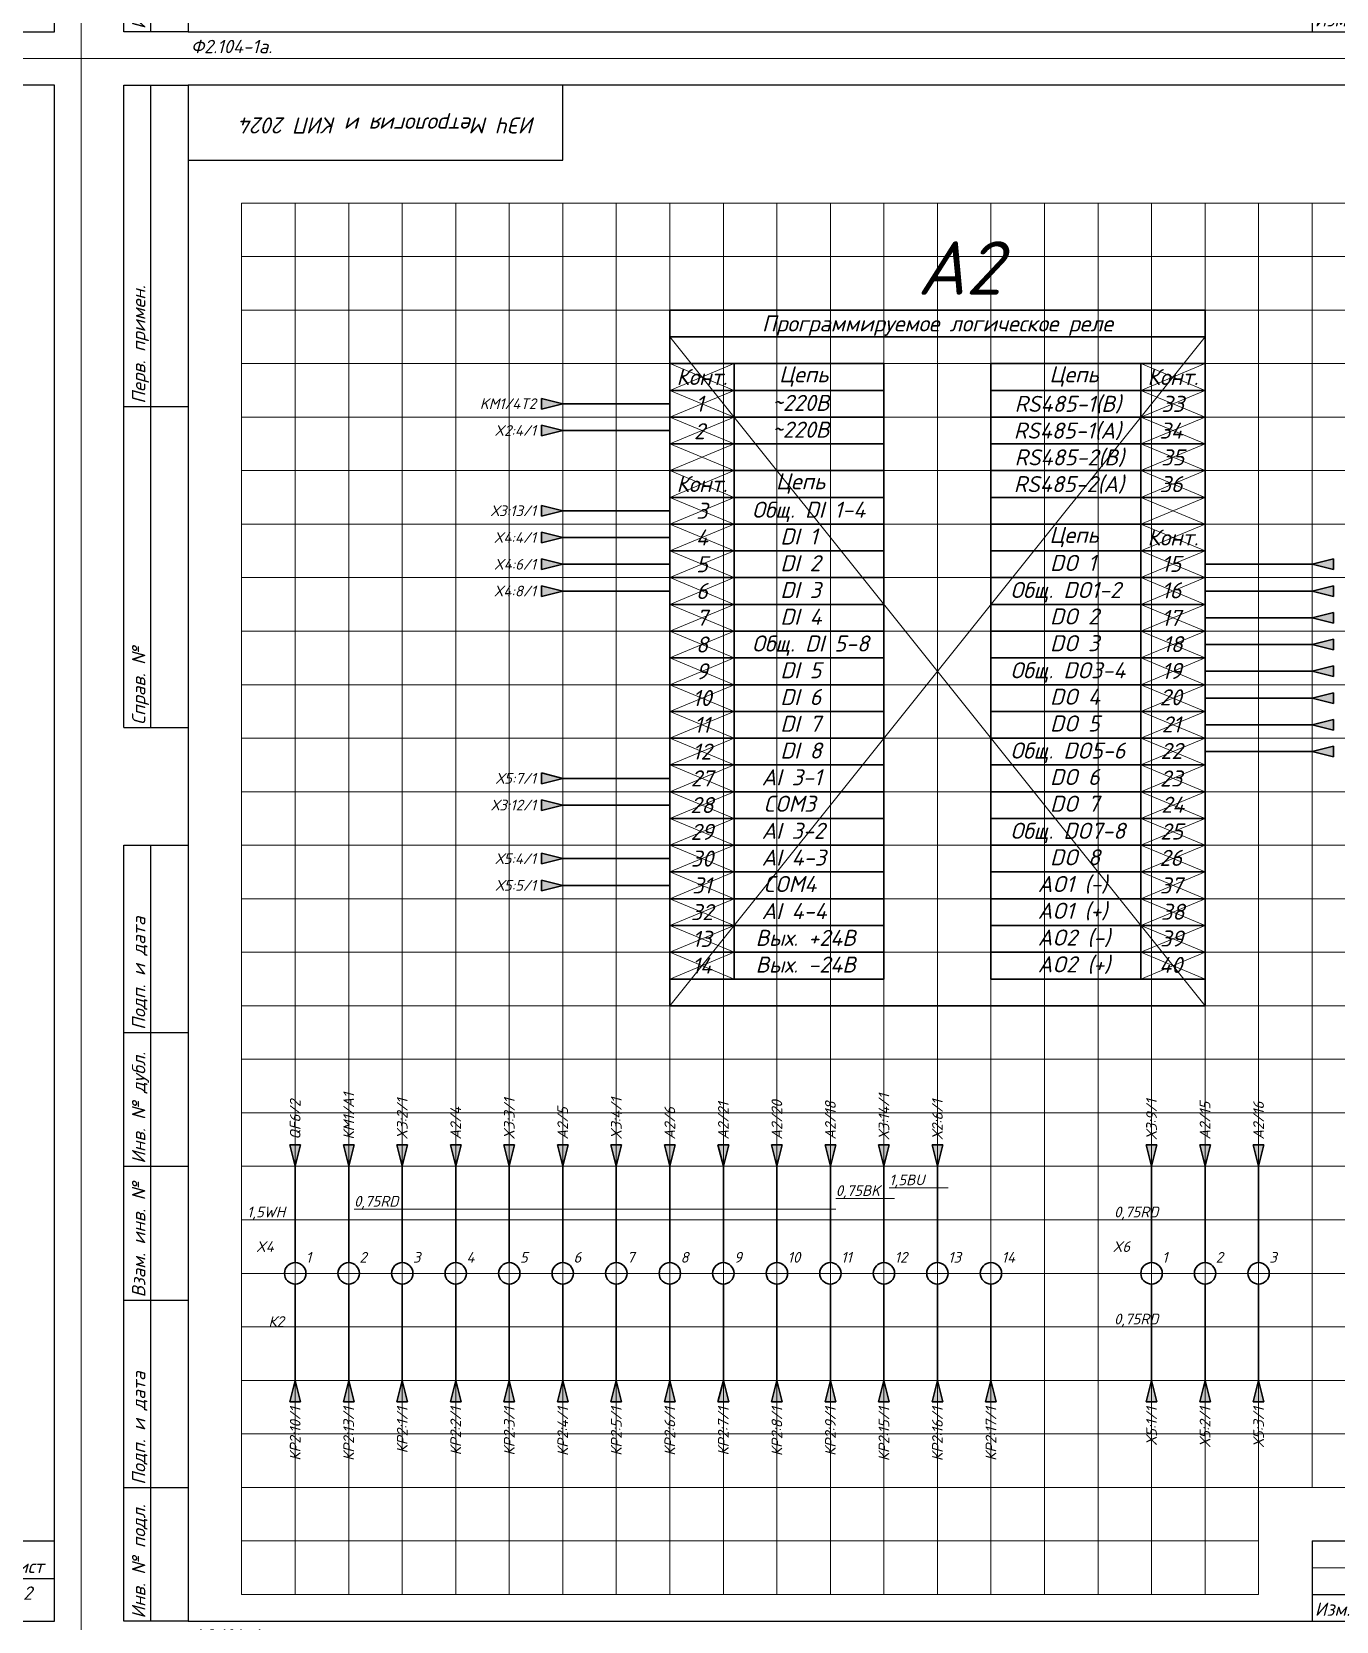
# Model space of a CAD drawing. Header units: millimetres. Extents: x 0 to 53000, y -591 to 24400.
# Drawn here: x 6730.8 to 6974.5, y -289 to 8 of the extents above; entities that cross this region are included whole.
import ezdxf
from ezdxf.enums import TextEntityAlignment as Align

# ---------------------------------------------------------------- set-up
doc = ezdxf.new("R2010")
doc.units = ezdxf.units.MM
for name, color, linetype, lineweight in [('4', 4, 'Continuous', 15), ('Основная', 7, 'Continuous', 30), ('Тонкая для кабелей', 7, 'Continuous', 15)]:
    doc.layers.add(name, color=color, linetype=linetype, lineweight=lineweight)
doc.layers.add('Привязки', color=2, linetype='Continuous', lineweight=0, plot=False, transparency=0.8)
doc.layers.add('рамка', color=253, linetype='Continuous', lineweight=5, transparency=0.8)
doc.styles.add('текст', font='isocpeui.ttf')

# ---------------------------------------------------------------- blocks, each defined once
blk = doc.blocks.new('*U110')
for p, q in [((8, 232), (8, 292)), ((8, 292), (20, 292)), ((13, 232), (13, 292)), ((90, 292), (90, 292)), ((90, 292), (90, 292)), ((90, 278), (90, 292)), ((90, 292), (90, 292)), ((90, 292), (90, 292)), ((90, 292), (90, 292)), ((20, 278), (90, 278)), ((8, 232), (20, 232)), ((8, 172), (8, 232)), ((13, 172), (13, 232)), ((8, 172), (20, 172)), ((8, 115), (8, 150)), ((8, 150), (20, 150)), ((13, 115), (13, 150)), ((8, 90), (8, 115)), ((8, 115), (20, 115)), ((13, 90), (13, 115)), ((8, 65), (8, 90)), ((8, 90), (20, 90)), ((13, 65), (13, 90)), ((8, 30), (8, 65)), ((8, 65), (20, 65)), ((13, 30), (13, 65)), ((8, 5), (8, 30)), ((8, 30), (20, 30)), ((13, 5), (13, 30)), ((230, 20), (415, 20)), ((230, 20), (230, 5)), ((415, 20), (415, 20)), ((415, 20), (415, 20)), ((405, 13), (415, 13)), ((230, 10), (295, 10)), ((20, 5), (8, 5)), ((230, 5), (295, 5)), ((415, 5), (415, 5)), ((415, 5), (415, 5)), ((415, 5), (415, 5)), ((415, 5), (415, 5)), ((415, 5), (415, 5)), ((415, 5), (415, 5)), ((415, 5), (415, 5))]:
    blk.add_line(p, q)
blk.add_lwpolyline([(20, 5), (415, 5), (415, 292), (20, 292)], close=True)
at = {"layer": '4'}
for p, q in [((230, 15), (295, 15)), ((415, 5), (415, 5)), ((415, 5), (415, 5)), ((415, 5), (415, 5)), ((415, 5), (415, 5)), ((415, 5), (415, 5)), ((415, 5), (415, 5)), ((415, 5), (415, 5)), ((415, 5), (415, 5)), ((415, 5), (415, 5))]:
    blk.add_line(p, q, dxfattribs=at)
at = {"layer": 'Привязки'}
blk.add_lwpolyline([(0, 0), (420, 0), (420, 297), (0, 297)], close=True, dxfattribs=at)
at = {"layer": 'рамка'}
blk.add_lwpolyline([(0, 297), (420, 297), (420, 0), (0, 0)], close=True, dxfattribs=at)
at = {"style": 'текст'}
for s, p in [('Перв. примен.', (12, 232.5)), ('Справ. №', (12, 172.5)), ('Подп. и дата', (12, 115.5)), ('Инв. № дубл.', (12, 90.5)), ('Взам. инв. №', (12, 65.5)), ('Подп. и дата', (12, 30.5)), ('Инв. № подл.', (12, 5.5))]:
    blk.add_text(s, height=2.5, rotation=90, dxfattribs=at).set_placement(p)
for s, height, p in [('Лист', 2.5, (405.5, 14)), ('Изм.', 2.5, (230.5, 6)), ('Ф2.104-1.', 0.005, (20, 4.99)), ('Ф2.104-1а.', 2.5, (20.5, 1)), ('Разраб.', 0.0000135, (415, 5)), ('Пров.', 0.0000135, (415, 5)), ('Т.контр.', 0.0000135, (415, 5)), ('Н.контр.', 0.0000135, (415, 5)), ('Утв.', 0.0000135, (415, 5)), ('Лит.', 0.0000135, (415, 5)), ('Масса', 0.0000135, (415, 5)), ('Масштаб', 0.0000135, (415, 5)), ('Листов', 0.0000135, (415, 5)), ('А4', 0.025, (419.61, 0.01)), ('А2', 0.00833, (419.87, 0)), ('А1', 0.00625, (419.9, 0)), ('А0', 0.005, (419.92, 0))]:
    blk.add_text(s, height=height, dxfattribs=at).set_placement(p)
for tag, p, height in [('12', (90, 292), 0.00000373), ('13', (90, 292), 0.00000373), ('27', (90, 292), 0.00000522), ('29', (105, 249), 3.5), ('ИЗМ2', (230.5, 16), 2.5), ('ЛИСТИЗМ2', (237.5, 16), 2.5), ('№ДОКУМИЗМ2', (247.5, 16), 2.5), ('28', (415, 20), 0.0000438), ('ОБОЗНАЧЕНИЕ', (300, 11), 5), ('ИЗМ1', (230.5, 11), 2.5), ('ЛИСТИЗМ1', (237.5, 11), 2.5), ('№ДОКУМИЗМ1', (247.5, 11), 2.5), ('ПОДПИЗМ1', (270.5, 11), 2.5), ('ДАТАИЗМ1', (285.5, 11), 2.5), ('ДАТАНКОНТР', (285.5, 11), 2.5), ('ДАТАУТВ', (285.5, 6), 2.5), ('РАЗРАБ', (415, 5), 0.0000135), ('ЛИСТОВ', (415, 5), 0.0000135), ('ПРОВ', (415, 5), 0.0000135), ('ТКОНТР', (415, 5), 0.0000135), ('НКОНТР', (415, 5), 0.0000135), ('УТВ', (415, 5), 0.0000135), ('10', (415, 5), 0.0000135), ('11', (415, 5), 0.0000135), ('ПОДПИЗМ2', (415, 5), 0.0000135), ('ДАТАИЗМ2', (415, 5), 0.0000135), ('ИЗМ3', (415, 5), 0.0000135), ('ЛИСТИЗМ3', (415, 5), 0.0000135), ('№ДОКУМИЗМ3', (415, 5), 0.0000135), ('ПОДПИЗМ3', (415, 5), 0.0000135), ('ДАТАИЗМ3', (415, 5), 0.0000135), ('ИЗМ4', (415, 5), 0.0000135), ('ЛИСТИЗМ4', (415, 5), 0.0000135), ('№ДОКУМИЗМ4', (415, 5), 0.0000135), ('ПОДПИЗМ4', (415, 5), 0.0000135), ('ДАТАИЗМ4', (415, 5), 0.0000135), ('ДАТАРАЗРАБ', (415, 5), 0.0000135), ('ДАТАПРОВ', (415, 5), 0.0000135), ('ДАТАТКОНТР', (415, 5), 0.0000135)]:
    blk.add_attdef(tag, p, '', height=height, dxfattribs=at)
for tag, p, height, rotation in [('ОБОЗНАЧЕНИЕ-ВЕРХ', (85, 286), 3.5, 180), ('ПРИМЕНЯЕМОСТЬ', (19, 232.5), 2.5, 90), ('СПРАВ№', (19, 172.5), 2.5, 90), ('ДАТАУЧЁТАДУБЛ', (19, 115.5), 2.5, 90), ('ИНВ№ДУБЛ', (19, 90.5), 2.5, 90), ('ВЗАМИНВ№', (19, 65.5), 2.5, 90), ('ДАТАУЧЁТА', (19, 30.5), 2.5, 90), ('ИНВ№ПОДЛ', (19, 5.5), 2.5, 90)]:
    blk.add_attdef(tag, p, '', height=height, rotation=rotation, dxfattribs=at)
blk.add_attdef('30', text='', height=5, dxfattribs=at).set_placement((355, 34), align=Align.MIDDLE)
for tag, height, p in [('ЛИСТ', 2.5, (410, 9)), ('НАИМЕНОВАНИЕ1', 0.000027, (415, 5)), ('НАИМЕНОВАНИЕ2', 0.0000189, (415, 5)), ('НАИМЕНОВАНИЕ3', 0.0000189, (415, 5)), ('НАИМЕНОВАНИЕ4', 0.0000135, (415, 5)), ('МАССА', 0.0000189, (415, 5)), ('МАСШТАБ', 0.0000189, (415, 5)), ('МАТЕРИАЛ1', 0.0000135, (415, 5)), ('МАТЕРИАЛ2', 0.0000135, (415, 5)), ('МАТЕРИАЛ3', 0.0000135, (415, 5)), ('ПРЕДПРИЯТИЕ1', 0.0000189, (415, 5)), ('ПРЕДПРИЯТИЕ2', 0.0000189, (415, 5)), ('ПРЕДПРИЯТИЕ3', 0.0000189, (415, 5))]:
    blk.add_attdef(tag, text='', height=height, dxfattribs=at).set_placement(p, align=Align.CENTER)
for tag in ['ЛИТЕРА', 'ЛИТЕРА2', 'ЛИТЕРА3']:
    blk.add_attdef(tag, text='', height=0.0000135, dxfattribs=at).set_placement((415, 5), align=Align.RIGHT)
for tag in ['ИНДЕКС', 'ИНДЕКС2', 'ИНДЕКС3']:
    blk.add_attdef(tag, text='', height=0.0000135, dxfattribs=at).set_placement((415, 5), align=Align.TOP_LEFT)

msp = doc.modelspace()

# ---------------------------------------------------------------- hatches: boundary and pattern name
at = {"layer": 'Основная'}
h = msp.add_hatch(color=256, dxfattribs=at)
h.dxf.hatch_style = 1
h.paths.add_polyline_path([(6830, -61.5), (6826, -60.5), (6826, -61.5)])
h.paths.add_polyline_path([(6830, -61.5), (6826, -61.5), (6826, -62.5)])
h = msp.add_hatch(color=256, dxfattribs=at)
h.dxf.hatch_style = 1
h.paths.add_polyline_path([(6830, -66.5), (6826, -65.5), (6826, -66.5)])
h.paths.add_polyline_path([(6830, -66.5), (6826, -66.5), (6826, -67.5)])
h = msp.add_hatch(color=256, dxfattribs=at)
h.dxf.hatch_style = 1
h.paths.add_polyline_path([(6830, -81.5), (6826, -80.5), (6826, -81.5)])
h.paths.add_polyline_path([(6830, -81.5), (6826, -81.5), (6826, -82.5)])
h = msp.add_hatch(color=256, dxfattribs=at)
h.dxf.hatch_style = 1
h.paths.add_polyline_path([(6830, -86.5), (6826, -85.5), (6826, -86.5)])
h.paths.add_polyline_path([(6830, -86.5), (6826, -86.5), (6826, -87.5)])
h = msp.add_hatch(color=256, dxfattribs=at)
h.dxf.hatch_style = 1
h.paths.add_polyline_path([(6830, -91.5), (6826, -90.5), (6826, -91.5)])
h.paths.add_polyline_path([(6830, -91.5), (6826, -91.5), (6826, -92.5)])
h = msp.add_hatch(color=256, dxfattribs=at)
h.dxf.hatch_style = 1
h.paths.add_polyline_path([(6970, -91.5), (6974, -90.5), (6974, -91.5)])
h.paths.add_polyline_path([(6970, -91.5), (6974, -91.5), (6974, -92.5)])
h = msp.add_hatch(color=256, dxfattribs=at)
h.dxf.hatch_style = 1
h.paths.add_polyline_path([(6830, -96.5), (6826, -95.5), (6826, -96.5)])
h.paths.add_polyline_path([(6830, -96.5), (6826, -96.5), (6826, -97.5)])
h = msp.add_hatch(color=256, dxfattribs=at)
h.dxf.hatch_style = 1
h.paths.add_polyline_path([(6970, -96.5), (6974, -95.5), (6974, -96.5)])
h.paths.add_polyline_path([(6970, -96.5), (6974, -96.5), (6974, -97.5)])
h = msp.add_hatch(color=256, dxfattribs=at)
h.dxf.hatch_style = 1
h.paths.add_polyline_path([(6970, -101.5), (6974, -100.5), (6974, -101.5)])
h.paths.add_polyline_path([(6970, -101.5), (6974, -101.5), (6974, -102.5)])
h = msp.add_hatch(color=256, dxfattribs=at)
h.dxf.hatch_style = 1
h.paths.add_polyline_path([(6970, -106.5), (6974, -105.5), (6974, -106.5)])
h.paths.add_polyline_path([(6970, -106.5), (6974, -106.5), (6974, -107.5)])
h = msp.add_hatch(color=256, dxfattribs=at)
h.dxf.hatch_style = 1
h.paths.add_polyline_path([(6970, -111.5), (6974, -110.5), (6974, -111.5)])
h.paths.add_polyline_path([(6970, -111.5), (6974, -111.5), (6974, -112.5)])
h = msp.add_hatch(color=256, dxfattribs=at)
h.dxf.hatch_style = 1
h.paths.add_polyline_path([(6970, -116.5), (6974, -115.5), (6974, -116.5)])
h.paths.add_polyline_path([(6970, -116.5), (6974, -116.5), (6974, -117.5)])
h = msp.add_hatch(color=256, dxfattribs=at)
h.dxf.hatch_style = 1
h.paths.add_polyline_path([(6970, -121.5), (6974, -120.5), (6974, -121.5)])
h.paths.add_polyline_path([(6970, -121.5), (6974, -121.5), (6974, -122.5)])
h = msp.add_hatch(color=256, dxfattribs=at)
h.dxf.hatch_style = 1
h.paths.add_polyline_path([(6970, -126.5), (6974, -125.5), (6974, -126.5)])
h.paths.add_polyline_path([(6970, -126.5), (6974, -126.5), (6974, -127.5)])
h = msp.add_hatch(color=256, dxfattribs=at)
h.dxf.hatch_style = 1
h.paths.add_polyline_path([(6830, -131.5), (6826, -130.5), (6826, -131.5)])
h.paths.add_polyline_path([(6830, -131.5), (6826, -131.5), (6826, -132.5)])
h = msp.add_hatch(color=256, dxfattribs=at)
h.dxf.hatch_style = 1
h.paths.add_polyline_path([(6830, -136.5), (6826, -135.5), (6826, -136.5)])
h.paths.add_polyline_path([(6830, -136.5), (6826, -136.5), (6826, -137.5)])
h = msp.add_hatch(color=256, dxfattribs=at)
h.dxf.hatch_style = 1
h.paths.add_polyline_path([(6830, -146.5), (6826, -145.5), (6826, -146.5)])
h.paths.add_polyline_path([(6830, -146.5), (6826, -146.5), (6826, -147.5)])
h = msp.add_hatch(color=256, dxfattribs=at)
h.dxf.hatch_style = 1
h.paths.add_polyline_path([(6830, -151.5), (6826, -150.5), (6826, -151.5)])
h.paths.add_polyline_path([(6830, -151.5), (6826, -151.5), (6826, -152.5)])
h = msp.add_hatch(color=256, dxfattribs=at)
h.dxf.hatch_style = 1
h.paths.add_polyline_path([(6780, -204), (6781, -200), (6780, -200)])
h.paths.add_polyline_path([(6780, -204), (6780, -200), (6779, -200)])
h = msp.add_hatch(color=256, dxfattribs=at)
h.dxf.hatch_style = 1
h.paths.add_polyline_path([(6790, -204), (6791, -200), (6790, -200)])
h.paths.add_polyline_path([(6790, -204), (6790, -200), (6789, -200)])
h = msp.add_hatch(color=256, dxfattribs=at)
h.dxf.hatch_style = 1
h.paths.add_polyline_path([(6800, -204), (6801, -200), (6800, -200)])
h.paths.add_polyline_path([(6800, -204), (6800, -200), (6799, -200)])
h = msp.add_hatch(color=256, dxfattribs=at)
h.dxf.hatch_style = 1
h.paths.add_polyline_path([(6810, -204), (6811, -200), (6810, -200)])
h.paths.add_polyline_path([(6810, -204), (6810, -200), (6809, -200)])
h = msp.add_hatch(color=256, dxfattribs=at)
h.dxf.hatch_style = 1
h.paths.add_polyline_path([(6820, -204), (6821, -200), (6820, -200)])
h.paths.add_polyline_path([(6820, -204), (6820, -200), (6819, -200)])
h = msp.add_hatch(color=256, dxfattribs=at)
h.dxf.hatch_style = 1
h.paths.add_polyline_path([(6830, -204), (6831, -200), (6830, -200)])
h.paths.add_polyline_path([(6830, -204), (6830, -200), (6829, -200)])
h = msp.add_hatch(color=256, dxfattribs=at)
h.dxf.hatch_style = 1
h.paths.add_polyline_path([(6840, -204), (6841, -200), (6840, -200)])
h.paths.add_polyline_path([(6840, -204), (6840, -200), (6839, -200)])
h = msp.add_hatch(color=256, dxfattribs=at)
h.dxf.hatch_style = 1
h.paths.add_polyline_path([(6850, -204), (6851, -200), (6850, -200)])
h.paths.add_polyline_path([(6850, -204), (6850, -200), (6849, -200)])
h = msp.add_hatch(color=256, dxfattribs=at)
h.dxf.hatch_style = 1
h.paths.add_polyline_path([(6860, -204), (6861, -200), (6860, -200)])
h.paths.add_polyline_path([(6860, -204), (6860, -200), (6859, -200)])
h = msp.add_hatch(color=256, dxfattribs=at)
h.dxf.hatch_style = 1
h.paths.add_polyline_path([(6870, -204), (6871, -200), (6870, -200)])
h.paths.add_polyline_path([(6870, -204), (6870, -200), (6869, -200)])
h = msp.add_hatch(color=256, dxfattribs=at)
h.dxf.hatch_style = 1
h.paths.add_polyline_path([(6880, -204), (6881, -200), (6880, -200)])
h.paths.add_polyline_path([(6880, -204), (6880, -200), (6879, -200)])
h = msp.add_hatch(color=256, dxfattribs=at)
h.dxf.hatch_style = 1
h.paths.add_polyline_path([(6890, -204), (6891, -200), (6890, -200)])
h.paths.add_polyline_path([(6890, -204), (6890, -200), (6889, -200)])
h = msp.add_hatch(color=256, dxfattribs=at)
h.dxf.hatch_style = 1
h.paths.add_polyline_path([(6900, -204), (6901, -200), (6900, -200)])
h.paths.add_polyline_path([(6900, -204), (6900, -200), (6899, -200)])
h = msp.add_hatch(color=256, dxfattribs=at)
h.dxf.hatch_style = 1
h.paths.add_polyline_path([(6940, -204), (6941, -200), (6940, -200)])
h.paths.add_polyline_path([(6940, -204), (6940, -200), (6939, -200)])
h = msp.add_hatch(color=256, dxfattribs=at)
h.dxf.hatch_style = 1
h.paths.add_polyline_path([(6950, -204), (6951, -200), (6950, -200)])
h.paths.add_polyline_path([(6950, -204), (6950, -200), (6949, -200)])
h = msp.add_hatch(color=256, dxfattribs=at)
h.dxf.hatch_style = 1
h.paths.add_polyline_path([(6960, -204), (6961, -200), (6960, -200)])
h.paths.add_polyline_path([(6960, -204), (6960, -200), (6959, -200)])
h = msp.add_hatch(color=256, dxfattribs=at)
h.dxf.hatch_style = 1
h.paths.add_polyline_path([(6780, -244), (6781, -248), (6780, -248)])
h.paths.add_polyline_path([(6780, -244), (6780, -248), (6779, -248)])
h = msp.add_hatch(color=256, dxfattribs=at)
h.dxf.hatch_style = 1
h.paths.add_polyline_path([(6790, -244), (6791, -248), (6790, -248)])
h.paths.add_polyline_path([(6790, -244), (6790, -248), (6789, -248)])
h = msp.add_hatch(color=256, dxfattribs=at)
h.dxf.hatch_style = 1
h.paths.add_polyline_path([(6800, -244), (6801, -248), (6800, -248)])
h.paths.add_polyline_path([(6800, -244), (6800, -248), (6799, -248)])
h = msp.add_hatch(color=256, dxfattribs=at)
h.dxf.hatch_style = 1
h.paths.add_polyline_path([(6810, -244), (6811, -248), (6810, -248)])
h.paths.add_polyline_path([(6810, -244), (6810, -248), (6809, -248)])
h = msp.add_hatch(color=256, dxfattribs=at)
h.dxf.hatch_style = 1
h.paths.add_polyline_path([(6820, -244), (6821, -248), (6820, -248)])
h.paths.add_polyline_path([(6820, -244), (6820, -248), (6819, -248)])
h = msp.add_hatch(color=256, dxfattribs=at)
h.dxf.hatch_style = 1
h.paths.add_polyline_path([(6830, -244), (6831, -248), (6830, -248)])
h.paths.add_polyline_path([(6830, -244), (6830, -248), (6829, -248)])
h = msp.add_hatch(color=256, dxfattribs=at)
h.dxf.hatch_style = 1
h.paths.add_polyline_path([(6840, -244), (6841, -248), (6840, -248)])
h.paths.add_polyline_path([(6840, -244), (6840, -248), (6839, -248)])
h = msp.add_hatch(color=256, dxfattribs=at)
h.dxf.hatch_style = 1
h.paths.add_polyline_path([(6850, -244), (6851, -248), (6850, -248)])
h.paths.add_polyline_path([(6850, -244), (6850, -248), (6849, -248)])
h = msp.add_hatch(color=256, dxfattribs=at)
h.dxf.hatch_style = 1
h.paths.add_polyline_path([(6860, -244), (6861, -248), (6860, -248)])
h.paths.add_polyline_path([(6860, -244), (6860, -248), (6859, -248)])
h = msp.add_hatch(color=256, dxfattribs=at)
h.dxf.hatch_style = 1
h.paths.add_polyline_path([(6870, -244), (6871, -248), (6870, -248)])
h.paths.add_polyline_path([(6870, -244), (6870, -248), (6869, -248)])
h = msp.add_hatch(color=256, dxfattribs=at)
h.dxf.hatch_style = 1
h.paths.add_polyline_path([(6880, -244), (6881, -248), (6880, -248)])
h.paths.add_polyline_path([(6880, -244), (6880, -248), (6879, -248)])
h = msp.add_hatch(color=256, dxfattribs=at)
h.dxf.hatch_style = 1
h.paths.add_polyline_path([(6890, -244), (6891, -248), (6890, -248)])
h.paths.add_polyline_path([(6890, -244), (6890, -248), (6889, -248)])
h = msp.add_hatch(color=256, dxfattribs=at)
h.dxf.hatch_style = 1
h.paths.add_polyline_path([(6900, -244), (6901, -248), (6900, -248)])
h.paths.add_polyline_path([(6900, -244), (6900, -248), (6899, -248)])
h = msp.add_hatch(color=256, dxfattribs=at)
h.dxf.hatch_style = 1
h.paths.add_polyline_path([(6910, -244), (6911, -248), (6910, -248)])
h.paths.add_polyline_path([(6910, -244), (6910, -248), (6909, -248)])
h = msp.add_hatch(color=256, dxfattribs=at)
h.dxf.hatch_style = 1
h.paths.add_polyline_path([(6940, -244), (6941, -248), (6940, -248)])
h.paths.add_polyline_path([(6940, -244), (6940, -248), (6939, -248)])
h = msp.add_hatch(color=256, dxfattribs=at)
h.dxf.hatch_style = 1
h.paths.add_polyline_path([(6950, -244), (6951, -248), (6950, -248)])
h.paths.add_polyline_path([(6950, -244), (6950, -248), (6949, -248)])
h = msp.add_hatch(color=256, dxfattribs=at)
h.dxf.hatch_style = 1
h.paths.add_polyline_path([(6960, -244), (6961, -248), (6960, -248)])
h.paths.add_polyline_path([(6960, -244), (6960, -248), (6959, -248)])

# ---------------------------------------------------------------- linework, layer by layer
at = {"layer": 'Основная', "ltscale": 100}
msp.add_line((6950, -44), (6850, -44), dxfattribs=at)
at = {"layer": 'Основная'}
for p, q in [((6850, -44), (6850, -49)), ((6950, -49), (6950, -44)), ((6850, -49), (6850, -54)), ((6950, -49), (6950, -54)), ((6850, -54), (6850, -59)), ((6862, -54), (6862, -59)), ((6862, -54), (6890, -54)), ((6890, -54), (6890, -169)), ((6910, -54), (6910, -169)), ((6938, -54), (6910, -54)), ((6938, -54), (6938, -59)), ((6950, -54), (6950, -59)), ((6850, -59), (6850, -64)), ((6862, -59), (6862, -64)), ((6862, -59), (6890, -59)), ((6938, -59), (6910, -59)), ((6938, -59), (6938, -64)), ((6950, -59), (6950, -64)), ((6830, -61.5), (6826, -60.5)), ((6826, -60.5), (6826, -62.5)), ((6826, -62.5), (6830, -61.5)), ((6850, -61.5), (6830, -61.5)), ((6850, -64), (6850, -69)), ((6862, -64), (6862, -69)), ((6862, -64), (6890, -64)), ((6938, -64), (6910, -64)), ((6938, -64), (6938, -69)), ((6950, -64), (6950, -69)), ((6830, -66.5), (6826, -65.5)), ((6826, -65.5), (6826, -67.5)), ((6826, -67.5), (6830, -66.5)), ((6850, -66.5), (6830, -66.5)), ((6850, -69), (6850, -74)), ((6862, -69), (6862, -74)), ((6862, -69), (6890, -69)), ((6938, -69), (6910, -69)), ((6938, -69), (6938, -74)), ((6950, -69), (6950, -74)), ((6850, -74), (6850, -79)), ((6862, -74), (6862, -79)), ((6862, -74), (6890, -74)), ((6938, -74), (6910, -74)), ((6938, -74), (6938, -79)), ((6950, -74), (6950, -79)), ((6850, -79), (6850, -84)), ((6862, -79), (6862, -84)), ((6862, -79), (6890, -79)), ((6938, -79), (6910, -79)), ((6938, -79), (6938, -84)), ((6950, -79), (6950, -84)), ((6830, -81.5), (6826, -80.5)), ((6826, -80.5), (6826, -82.5)), ((6826, -82.5), (6830, -81.5)), ((6850, -81.5), (6830, -81.5)), ((6830, -86.5), (6826, -85.5)), ((6826, -85.5), (6826, -87.5)), ((6850, -84), (6850, -89)), ((6862, -84), (6862, -89)), ((6862, -84), (6890, -84)), ((6938, -84), (6910, -84)), ((6938, -84), (6938, -89)), ((6950, -84), (6950, -89)), ((6826, -87.5), (6830, -86.5)), ((6850, -86.5), (6830, -86.5)), ((6850, -89), (6850, -94)), ((6862, -89), (6862, -94)), ((6862, -89), (6890, -89)), ((6938, -89), (6910, -89)), ((6938, -89), (6938, -94)), ((6950, -89), (6950, -94)), ((6830, -91.5), (6826, -90.5)), ((6826, -90.5), (6826, -92.5)), ((6826, -92.5), (6830, -91.5)), ((6850, -91.5), (6830, -91.5)), ((6950, -91.5), (6970, -91.5)), ((6970, -91.5), (6974, -90.5)), ((6974, -92.5), (6970, -91.5)), ((6974, -90.5), (6974, -92.5)), ((6850, -94), (6850, -99)), ((6862, -94), (6862, -99)), ((6862, -94), (6890, -94)), ((6938, -94), (6910, -94)), ((6938, -94), (6938, -99)), ((6950, -94), (6950, -99)), ((6830, -96.5), (6826, -95.5)), ((6826, -95.5), (6826, -97.5)), ((6826, -97.5), (6830, -96.5)), ((6850, -96.5), (6830, -96.5)), ((6950, -96.5), (6970, -96.5)), ((6970, -96.5), (6974, -95.5)), ((6974, -97.5), (6970, -96.5)), ((6974, -95.5), (6974, -97.5)), ((6850, -99), (6850, -104)), ((6862, -99), (6862, -104)), ((6862, -99), (6890, -99)), ((6938, -99), (6910, -99)), ((6938, -99), (6938, -104)), ((6950, -99), (6950, -104)), ((6970, -101.5), (6974, -100.5)), ((6974, -100.5), (6974, -102.5)), ((6950, -101.5), (6970, -101.5)), ((6974, -102.5), (6970, -101.5)), ((6850, -104), (6850, -109)), ((6862, -104), (6862, -109)), ((6862, -104), (6890, -104)), ((6938, -104), (6910, -104)), ((6938, -104), (6938, -109)), ((6950, -104), (6950, -109)), ((6950, -106.5), (6970, -106.5)), ((6970, -106.5), (6974, -105.5)), ((6974, -107.5), (6970, -106.5)), ((6974, -105.5), (6974, -107.5)), ((6850, -109), (6850, -114)), ((6862, -109), (6862, -114)), ((6862, -109), (6890, -109)), ((6938, -109), (6910, -109)), ((6938, -109), (6938, -114)), ((6950, -109), (6950, -114)), ((6950, -111.5), (6970, -111.5)), ((6970, -111.5), (6974, -110.5)), ((6974, -112.5), (6970, -111.5)), ((6974, -110.5), (6974, -112.5)), ((6850, -114), (6850, -119)), ((6862, -114), (6862, -119)), ((6862, -114), (6890, -114)), ((6938, -114), (6910, -114)), ((6938, -114), (6938, -119)), ((6950, -114), (6950, -119)), ((6970, -116.5), (6974, -115.5)), ((6974, -115.5), (6974, -117.5)), ((6950, -116.5), (6970, -116.5)), ((6974, -117.5), (6970, -116.5)), ((6850, -119), (6850, -124)), ((6862, -119), (6862, -124)), ((6862, -119), (6890, -119)), ((6938, -119), (6910, -119)), ((6938, -119), (6938, -124)), ((6950, -119), (6950, -124)), ((6950, -121.5), (6970, -121.5)), ((6970, -121.5), (6974, -120.5)), ((6974, -122.5), (6970, -121.5)), ((6974, -120.5), (6974, -122.5)), ((6850, -124), (6850, -129)), ((6862, -124), (6862, -129)), ((6862, -124), (6890, -124)), ((6938, -124), (6910, -124)), ((6938, -124), (6938, -129)), ((6950, -124), (6950, -129)), ((6950, -126.5), (6970, -126.5)), ((6970, -126.5), (6974, -125.5)), ((6974, -127.5), (6970, -126.5)), ((6974, -125.5), (6974, -127.5)), ((6830, -131.5), (6826, -130.5)), ((6826, -130.5), (6826, -132.5)), ((6850, -129), (6850, -134)), ((6862, -129), (6862, -134)), ((6862, -129), (6890, -129)), ((6938, -129), (6910, -129)), ((6938, -129), (6938, -134)), ((6950, -129), (6950, -134)), ((6826, -132.5), (6830, -131.5)), ((6850, -131.5), (6830, -131.5)), ((6830, -136.5), (6826, -135.5)), ((6826, -135.5), (6826, -137.5)), ((6826, -137.5), (6830, -136.5)), ((6850, -136.5), (6830, -136.5)), ((6850, -134), (6850, -139)), ((6862, -134), (6862, -139)), ((6862, -134), (6890, -134)), ((6938, -134), (6910, -134)), ((6938, -134), (6938, -139)), ((6950, -134), (6950, -139)), ((6850, -139), (6850, -144)), ((6862, -139), (6862, -144)), ((6862, -139), (6890, -139)), ((6938, -139), (6910, -139)), ((6938, -139), (6938, -144)), ((6950, -139), (6950, -144)), ((6830, -146.5), (6826, -145.5)), ((6826, -145.5), (6826, -147.5)), ((6850, -144), (6850, -149)), ((6862, -144), (6862, -149)), ((6862, -144), (6890, -144)), ((6938, -144), (6910, -144)), ((6938, -144), (6938, -149)), ((6950, -144), (6950, -149)), ((6826, -147.5), (6830, -146.5)), ((6850, -146.5), (6830, -146.5)), ((6830, -151.5), (6826, -150.5)), ((6826, -150.5), (6826, -152.5)), ((6850, -149), (6850, -154)), ((6862, -149), (6862, -154)), ((6862, -149), (6890, -149)), ((6938, -149), (6910, -149)), ((6938, -149), (6938, -154)), ((6950, -149), (6950, -154)), ((6826, -152.5), (6830, -151.5)), ((6850, -151.5), (6830, -151.5)), ((6850, -154), (6850, -159)), ((6862, -154), (6862, -159)), ((6862, -154), (6890, -154)), ((6938, -154), (6910, -154)), ((6938, -154), (6938, -159)), ((6950, -154), (6950, -159)), ((6850, -159), (6850, -164)), ((6862, -159), (6862, -164)), ((6862, -159), (6890, -159)), ((6938, -159), (6910, -159)), ((6938, -159), (6938, -164)), ((6950, -159), (6950, -164)), ((6850, -164), (6850, -169)), ((6862, -164), (6862, -169)), ((6862, -164), (6890, -164)), ((6938, -164), (6910, -164)), ((6938, -164), (6938, -169)), ((6950, -164), (6950, -169)), ((6850, -169), (6850, -174)), ((6862, -169), (6890, -169)), ((6938, -169), (6910, -169)), ((6950, -169), (6950, -174)), ((6850, -174), (6950, -174)), ((6779, -200), (6780, -204)), ((6781, -200), (6779, -200)), ((6780, -204), (6781, -200)), ((6789, -200), (6790, -204)), ((6791, -200), (6789, -200)), ((6790, -204), (6791, -200)), ((6799, -200), (6800, -204)), ((6801, -200), (6799, -200)), ((6800, -204), (6801, -200)), ((6809, -200), (6810, -204)), ((6811, -200), (6809, -200)), ((6810, -204), (6811, -200)), ((6819, -200), (6820, -204)), ((6821, -200), (6819, -200)), ((6820, -204), (6821, -200)), ((6829, -200), (6830, -204)), ((6831, -200), (6829, -200)), ((6830, -204), (6831, -200)), ((6839, -200), (6840, -204)), ((6841, -200), (6839, -200)), ((6840, -204), (6841, -200)), ((6849, -200), (6850, -204)), ((6851, -200), (6849, -200)), ((6850, -204), (6851, -200)), ((6859, -200), (6860, -204)), ((6861, -200), (6859, -200)), ((6860, -204), (6861, -200)), ((6869, -200), (6870, -204)), ((6871, -200), (6869, -200)), ((6870, -204), (6871, -200)), ((6879, -200), (6880, -204)), ((6881, -200), (6879, -200)), ((6880, -204), (6881, -200)), ((6889, -200), (6890, -204)), ((6891, -200), (6889, -200)), ((6890, -204), (6891, -200)), ((6899, -200), (6900, -204)), ((6901, -200), (6899, -200)), ((6900, -204), (6901, -200)), ((6939, -200), (6940, -204)), ((6941, -200), (6939, -200)), ((6940, -204), (6941, -200)), ((6949, -200), (6950, -204)), ((6951, -200), (6949, -200)), ((6950, -204), (6951, -200)), ((6959, -200), (6960, -204)), ((6961, -200), (6959, -200)), ((6960, -204), (6961, -200)), ((6780, -214), (6780, -204)), ((6790, -214), (6790, -204)), ((6800, -214), (6800, -204)), ((6810, -214), (6810, -204)), ((6820, -214), (6820, -204)), ((6830, -214), (6830, -204)), ((6840, -214), (6840, -204)), ((6850, -214), (6850, -204)), ((6860, -214), (6860, -204)), ((6870, -214), (6870, -204)), ((6880, -214), (6880, -204)), ((6890, -214), (6890, -204)), ((6900, -214), (6900, -204)), ((6940, -214), (6940, -204)), ((6950, -214), (6950, -204)), ((6960, -214), (6960, -204)), ((6780, -214), (6780, -222)), ((6790, -222), (6790, -214)), ((6800, -222), (6800, -214)), ((6810, -222), (6810, -214)), ((6820, -222), (6820, -214)), ((6830, -222), (6830, -214)), ((6840, -222), (6840, -214)), ((6850, -222), (6850, -214)), ((6860, -222), (6860, -214)), ((6870, -222), (6870, -214)), ((6880, -222), (6880, -214)), ((6890, -222), (6890, -214)), ((6900, -222), (6900, -214)), ((6940, -214), (6940, -222)), ((6950, -222), (6950, -214)), ((6960, -222), (6960, -214)), ((6780, -234), (6780, -226)), ((6790, -234), (6790, -226)), ((6800, -234), (6800, -226)), ((6810, -234), (6810, -226)), ((6820, -234), (6820, -226)), ((6830, -234), (6830, -226)), ((6840, -234), (6840, -226)), ((6850, -234), (6850, -226)), ((6860, -234), (6860, -226)), ((6870, -234), (6870, -226)), ((6880, -234), (6880, -226)), ((6890, -234), (6890, -226)), ((6900, -234), (6900, -226)), ((6910, -234), (6910, -226)), ((6940, -234), (6940, -226)), ((6950, -234), (6950, -226)), ((6960, -234), (6960, -226)), ((6780, -234), (6780, -244)), ((6790, -234), (6790, -244)), ((6800, -234), (6800, -244)), ((6810, -234), (6810, -244)), ((6820, -234), (6820, -244)), ((6830, -234), (6830, -244)), ((6840, -234), (6840, -244)), ((6850, -234), (6850, -244)), ((6860, -234), (6860, -244)), ((6870, -234), (6870, -244)), ((6880, -234), (6880, -244)), ((6890, -234), (6890, -244)), ((6900, -234), (6900, -244)), ((6910, -234), (6910, -244)), ((6940, -234), (6940, -244)), ((6950, -234), (6950, -244)), ((6960, -234), (6960, -244)), ((6779, -248), (6780, -244)), ((6780, -244), (6781, -248)), ((6789, -248), (6790, -244)), ((6790, -244), (6791, -248)), ((6799, -248), (6800, -244)), ((6800, -244), (6801, -248)), ((6809, -248), (6810, -244)), ((6810, -244), (6811, -248)), ((6819, -248), (6820, -244)), ((6820, -244), (6821, -248)), ((6829, -248), (6830, -244)), ((6830, -244), (6831, -248)), ((6839, -248), (6840, -244)), ((6840, -244), (6841, -248)), ((6849, -248), (6850, -244)), ((6850, -244), (6851, -248)), ((6859, -248), (6860, -244)), ((6860, -244), (6861, -248)), ((6869, -248), (6870, -244)), ((6870, -244), (6871, -248)), ((6879, -248), (6880, -244)), ((6880, -244), (6881, -248)), ((6889, -248), (6890, -244)), ((6890, -244), (6891, -248)), ((6899, -248), (6900, -244)), ((6900, -244), (6901, -248)), ((6909, -248), (6910, -244)), ((6910, -244), (6911, -248)), ((6939, -248), (6940, -244)), ((6940, -244), (6941, -248)), ((6949, -248), (6950, -244)), ((6950, -244), (6951, -248)), ((6959, -248), (6960, -244)), ((6960, -244), (6961, -248)), ((6781, -248), (6779, -248)), ((6791, -248), (6789, -248)), ((6801, -248), (6799, -248)), ((6811, -248), (6809, -248)), ((6821, -248), (6819, -248)), ((6831, -248), (6829, -248)), ((6841, -248), (6839, -248)), ((6851, -248), (6849, -248)), ((6861, -248), (6859, -248)), ((6871, -248), (6869, -248)), ((6881, -248), (6879, -248)), ((6891, -248), (6889, -248)), ((6901, -248), (6899, -248)), ((6911, -248), (6909, -248)), ((6941, -248), (6939, -248)), ((6951, -248), (6949, -248)), ((6961, -248), (6959, -248))]:
    msp.add_line(p, q, dxfattribs=at)
at = {"layer": 'Основная', "ltscale": 0.05}
for p, q in [((6950, -49), (6850, -49)), ((6862, -54), (6850, -54)), ((6950, -54), (6938, -54)), ((6862, -59), (6850, -59)), ((6950, -59), (6938, -59)), ((6862, -64), (6850, -64)), ((6950, -64), (6938, -64)), ((6862, -69), (6850, -69)), ((6950, -69), (6938, -69)), ((6862, -74), (6850, -74)), ((6950, -74), (6938, -74)), ((6862, -79), (6850, -79)), ((6950, -79), (6938, -79)), ((6862, -84), (6850, -84)), ((6950, -84), (6938, -84)), ((6862, -89), (6850, -89)), ((6950, -89), (6938, -89)), ((6862, -94), (6850, -94)), ((6950, -94), (6938, -94)), ((6862, -99), (6850, -99)), ((6950, -99), (6938, -99)), ((6862, -104), (6850, -104)), ((6950, -104), (6938, -104)), ((6862, -109), (6850, -109)), ((6950, -109), (6938, -109)), ((6862, -114), (6850, -114)), ((6950, -114), (6938, -114)), ((6862, -119), (6850, -119)), ((6950, -119), (6938, -119)), ((6862, -124), (6850, -124)), ((6950, -124), (6938, -124)), ((6862, -129), (6850, -129)), ((6950, -129), (6938, -129)), ((6862, -134), (6850, -134)), ((6950, -134), (6938, -134)), ((6862, -139), (6850, -139)), ((6950, -139), (6938, -139)), ((6862, -144), (6850, -144)), ((6950, -144), (6938, -144)), ((6862, -149), (6850, -149)), ((6950, -149), (6938, -149)), ((6862, -154), (6850, -154)), ((6950, -154), (6938, -154)), ((6862, -159), (6850, -159)), ((6950, -159), (6938, -159)), ((6862, -164), (6850, -164)), ((6950, -164), (6938, -164)), ((6862, -169), (6850, -169)), ((6950, -169), (6938, -169))]:
    msp.add_line(p, q, dxfattribs=at)
at = {"layer": 'Основная'}
for centre in [(6780, -224), (6790, -224), (6800, -224), (6810, -224), (6820, -224), (6830, -224), (6840, -224), (6850, -224), (6860, -224), (6870, -224), (6880, -224), (6890, -224), (6900, -224), (6910, -224), (6940, -224), (6950, -224), (6960, -224)]:
    msp.add_circle(centre, 2, dxfattribs=at)
at = {"layer": 'Привязки'}
for p, q in [((6770, -24), (7140, -24)), ((6770, -284), (6770, -24)), ((6780, -24), (6780, -284)), ((6790, -24), (6790, -284)), ((6800, -24), (6800, -284)), ((6810, -24), (6810, -284)), ((6820, -24), (6820, -284)), ((6830, -24), (6830, -284)), ((6840, -24), (6840, -284)), ((6850, -24), (6850, -284)), ((6860, -24), (6860, -284)), ((6870, -24), (6870, -284)), ((6880, -24), (6880, -284)), ((6890, -24), (6890, -284)), ((6900, -24), (6900, -284)), ((6910, -24), (6910, -284)), ((6920, -24), (6920, -284)), ((6930, -24), (6930, -284)), ((6940, -24), (6940, -284)), ((6950, -24), (6950, -284)), ((6960, -24), (6960, -264)), ((6970, -24), (6970, -264)), ((6770, -34), (7140, -34)), ((6770, -44), (7140, -44)), ((6850, -174), (6950, -49)), ((6850, -49), (6950, -174)), ((6770, -54), (7140, -54)), ((6850, -59), (6862, -54)), ((6850, -54), (6862, -59)), ((6938, -59), (6950, -54)), ((6938, -54), (6950, -59)), ((6850, -64), (6862, -59)), ((6850, -59), (6862, -64)), ((6938, -64), (6950, -59)), ((6938, -59), (6950, -64)), ((6770, -64), (7140, -64)), ((6850, -69), (6862, -64)), ((6850, -64), (6862, -69)), ((6938, -69), (6950, -64)), ((6938, -64), (6950, -69)), ((6850, -74), (6862, -69)), ((6850, -69), (6862, -74)), ((6938, -74), (6950, -69)), ((6938, -69), (6950, -74)), ((6770, -74), (7140, -74)), ((6850, -79), (6862, -74)), ((6850, -74), (6862, -79)), ((6938, -79), (6950, -74)), ((6938, -74), (6950, -79)), ((6850, -84), (6862, -79)), ((6850, -79), (6862, -84)), ((6938, -84), (6950, -79)), ((6938, -79), (6950, -84)), ((6770, -84), (7140, -84)), ((6850, -89), (6862, -84)), ((6850, -84), (6862, -89)), ((6938, -89), (6950, -84)), ((6938, -84), (6950, -89)), ((6850, -94), (6862, -89)), ((6850, -89), (6862, -94)), ((6938, -94), (6950, -89)), ((6938, -89), (6950, -94)), ((6770, -94), (7140, -94)), ((6850, -99), (6862, -94)), ((6850, -94), (6862, -99)), ((6938, -99), (6950, -94)), ((6938, -94), (6950, -99)), ((6850, -104), (6862, -99)), ((6850, -99), (6862, -104)), ((6938, -104), (6950, -99)), ((6938, -99), (6950, -104)), ((6770, -104), (7140, -104)), ((6850, -109), (6862, -104)), ((6850, -104), (6862, -109)), ((6938, -109), (6950, -104)), ((6938, -104), (6950, -109)), ((6850, -114), (6862, -109)), ((6850, -109), (6862, -114)), ((6938, -114), (6950, -109)), ((6938, -109), (6950, -114)), ((6770, -114), (7140, -114)), ((6850, -119), (6862, -114)), ((6850, -114), (6862, -119)), ((6938, -119), (6950, -114)), ((6938, -114), (6950, -119)), ((6850, -124), (6862, -119)), ((6850, -119), (6862, -124)), ((6938, -124), (6950, -119)), ((6938, -119), (6950, -124)), ((6770, -124), (7140, -124)), ((6850, -129), (6862, -124)), ((6850, -124), (6862, -129)), ((6938, -129), (6950, -124)), ((6938, -124), (6950, -129)), ((6850, -134), (6862, -129)), ((6850, -129), (6862, -134)), ((6938, -134), (6950, -129)), ((6938, -129), (6950, -134)), ((6770, -134), (7140, -134)), ((6850, -139), (6862, -134)), ((6850, -134), (6862, -139)), ((6938, -139), (6950, -134)), ((6938, -134), (6950, -139)), ((6850, -144), (6862, -139)), ((6850, -139), (6862, -144)), ((6938, -144), (6950, -139)), ((6938, -139), (6950, -144)), ((6770, -144), (7140, -144)), ((6850, -149), (6862, -144)), ((6850, -144), (6862, -149)), ((6938, -149), (6950, -144)), ((6938, -144), (6950, -149)), ((6850, -154), (6862, -149)), ((6850, -149), (6862, -154)), ((6938, -154), (6950, -149)), ((6938, -149), (6950, -154)), ((6770, -154), (7140, -154)), ((6850, -159), (6862, -154)), ((6850, -154), (6862, -159)), ((6938, -159), (6950, -154)), ((6938, -154), (6950, -159)), ((6850, -164), (6862, -159)), ((6850, -159), (6862, -164)), ((6938, -164), (6950, -159)), ((6938, -159), (6950, -164)), ((6770, -164), (7140, -164)), ((6850, -169), (6862, -164)), ((6850, -164), (6862, -169)), ((6938, -169), (6950, -164)), ((6938, -164), (6950, -169)), ((6770, -174), (7140, -174)), ((6770, -184), (7140, -184)), ((6770, -194), (7140, -194)), ((6770, -204), (7140, -204)), ((6770, -214), (7140, -214)), ((6770, -224), (7140, -224)), ((6770, -234), (7140, -234)), ((6770, -244), (7140, -244)), ((6770, -254), (7140, -254)), ((6770, -264), (6960, -264)), ((7140, -264), (6960, -264)), ((6960, -264), (6960, -284)), ((6770, -274), (6960, -274)), ((6960, -284), (6770, -284))]:
    msp.add_line(p, q, dxfattribs=at)
at = {"layer": 'Тонкая для кабелей'}
for p, q in [((6892, -210), (6881, -210)), ((6902, -208), (6891, -208)), ((6881, -212), (6791, -212)), ((6792, -214), (6771, -214)), ((6933, -214), (6962, -214)), ((6922, -234), (6775, -234)), ((6933, -234), (6962, -234))]:
    msp.add_line(p, q, dxfattribs=at)

# ---------------------------------------------------------------- block references
for p in [(6320, 3), (6740, 3)]:
    msp.add_blockref('*U110', p)
ref = msp.add_blockref('*U110', (6320, -294))
ref.add_attrib('НАИМЕНОВАНИЕ1', 'Система', dxfattribs={"height": 0.0000189, "style": 'текст'}).set_placement((6734.99954, -288.99983), align=Align.CENTER)
ref.add_attrib('НАИМЕНОВАНИЕ2', 'автоматического управления', dxfattribs={"height": 0.0000189, "style": 'текст'}).set_placement((6734.99954, -288.99986), align=Align.CENTER)
ref.add_attrib('НАИМЕНОВАНИЕ3', 'уровнем', dxfattribs={"height": 0.0000189, "style": 'текст'}).set_placement((6734.99954, -288.99989), align=Align.CENTER)
ref.add_attrib('РАЗРАБ', 'Соловьев И. П.', (6734.99909, -288.99986), dxfattribs={"height": 0.0000108, "style": 'текст'})
ref.add_attrib('ЛИСТОВ', '3', (6734.99992, -288.99991), dxfattribs={"height": 0.0000135, "style": 'текст'})
ref.add_attrib('ЛИСТ', '2', dxfattribs={"height": 2.5, "style": 'текст'}).set_placement((6730, -285), align=Align.CENTER)
ref.add_attrib('МАТЕРИАЛ2', 'Принципиальная электрическая схема', dxfattribs={"height": 0.0000135, "style": 'текст'}).set_placement((6734.99954, -288.99997), align=Align.CENTER)
ref.add_attrib('ПРЕДПРИЯТИЕ1', 'ФГБОУ ДПО "Институт', dxfattribs={"height": 0.0000108, "style": 'текст'}).set_placement((6734.99986, -288.99994), align=Align.CENTER)
ref.add_attrib('ПРЕДПРИЯТИЕ2', 'развития профессионального', dxfattribs={"height": 0.0000108, "style": 'текст'}).set_placement((6734.99986, -288.99997), align=Align.CENTER)
ref.add_attrib('ПРЕДПРИЯТИЕ3', 'образования"', dxfattribs={"height": 0.0000108, "style": 'текст'}).set_placement((6734.99986, -288.99999), align=Align.CENTER)
ref = msp.add_blockref('*U110', (6740, -294))
ref.add_attrib('ОБОЗНАЧЕНИЕ-ВЕРХ', 'ИЭЧ Метрология и КИП 2024', (6825, -8), dxfattribs={"height": 3, "rotation": 180, "style": 'текст'})

# ---------------------------------------------------------------- texts
at = {"layer": 'Основная', "style": 'текст'}
for s, p in [('Конт.', (6856, -56.5)), ('Конт.', (6944, -56.5)), ('1', (6855.54847, -61.5113)), ('33', (6943.95783, -61.53449)), ('2', (6855.53427, -66.63542)), ('34', (6943.66161, -66.52756)), ('35', (6943.95783, -71.53449)), ('Конт.', (6856, -76.5)), ('36', (6943.66161, -76.52756)), ('3', (6856, -81.5)), ('4', (6856, -86.5)), ('Конт.', (6944, -86.5)), ('5', (6856, -91.5)), ('15', (6943.68645, -91.43073)), ('6', (6856, -96.5)), ('16', (6943.72003, -96.37896)), ('7', (6856, -101.5)), ('17', (6943.66523, -101.52756)), ('8', (6856, -106.5)), ('18', (6943.96145, -106.43073)), ('9', (6856, -111.5)), ('19', (6943.76145, -111.43073)), ('10', (6856, -116.5)), ('20', (6943.58801, -116.35839)), ('11', (6856, -121.5)), ('21', (6943.68645, -121.43073)), ('12', (6856, -126.5)), ('22', (6943.72003, -126.37896)), ('27', (6856, -131.5)), ('23', (6943.66523, -131.52756)), ('28', (6856, -136.5)), ('24', (6943.96145, -136.43073)), ('29', (6856, -141.5)), ('25', (6943.76145, -141.43073)), ('30', (6856, -146.5)), ('26', (6943.58801, -146.35839)), ('31', (6856, -151.5)), ('37', (6943.66523, -151.52756)), ('32', (6856, -156.5)), ('38', (6943.96145, -156.43073)), ('13', (6856, -161.5)), ('39', (6943.76145, -161.43073)), ('14', (6856, -166.5)), ('40', (6943.58801, -166.35839))]:
    msp.add_text(s, height=3, dxfattribs=at).set_placement(p, align=Align.MIDDLE_CENTER)
for s, p in [('Цепь', (6870.41481, -57.5)), ('Цепь', (6920.91878, -57.5)), ('~220B', (6869.0625, -62.84683)), ('RS485-1(B)', (6914.41098, -63.02205)), ('~220B', (6869.0625, -67.84683)), ('RS485-1(A)', (6914.26098, -68.02205)), ('RS485-2(B)', (6914.41098, -73.02205)), ('Цепь', (6869.82518, -77.5)), ('RS485-2(A)', (6914.26098, -78.02205)), ('Общ. DI 1-4', (6865.3665, -82.80799)), ('DI 1', (6870.64471, -87.80799)), ('Цепь', (6920.91878, -87.5)), ('DI 2', (6870.64471, -92.80799)), ('DO 1', (6921.04294, -92.75)), ('DI 3', (6870.64471, -97.80799)), ('Общ. DO1-2', (6913.6427, -97.80799)), ('DI 4', (6870.64471, -102.80799)), ('DO 2', (6921.04294, -102.75)), ('Общ. DI 5-8', (6865.3665, -107.80799)), ('DO 3', (6921.04294, -107.75)), ('DI 5', (6870.64471, -112.80799)), ('Общ. DO3-4', (6913.6427, -112.80799)), ('DI 6', (6870.64471, -117.80799)), ('DO 4', (6921.04294, -117.75)), ('DI 7', (6870.64471, -122.80799)), ('DO 5', (6921.04294, -122.75)), ('DI 8', (6870.64471, -127.80799)), ('Общ. DO5-6', (6913.6427, -127.80799)), ('AI 3-1', (6867.1615, -132.80799)), ('DO 6', (6921.04294, -132.75)), ('COM3', (6867.45772, -137.75)), ('DO 7', (6921.04294, -137.75)), ('AI 3-2', (6867.1615, -142.80799)), ('Общ. DO7-8', (6913.6427, -142.80799)), ('AI 4-3', (6867.1615, -147.80799)), ('DO 8', (6921.04294, -147.75)), ('COM4', (6867.45772, -152.75)), ('AO1 (-)', (6918.74911, -152.75)), ('AO1 (+)', (6918.74911, -157.75)), ('AI 4-4', (6867.1615, -157.80799)), ('Вых. +24В', (6866.02027, -162.80799)), ('AO2 (-)', (6918.74911, -162.75)), ('Вых. -24В', (6866.02027, -167.80799)), ('AO2 (+)', (6918.74911, -167.75))]:
    msp.add_text(s, height=3, dxfattribs=at).set_placement(p)
at = {"layer": 'Основная', "insert": (6904.13512, -36.14491), "char_height": 10, "width": 15.4855599, "attachment_point": 5, "style": 'текст'}
msp.add_mtext('А2', dxfattribs=at)
at = {"layer": 'Основная', "style": 'текст'}
for s, width, insert, char_height, attachment_point in [('Программируемое логическое реле', 84.2365764, (6900, -45), 3, 2), ('KM1/4T2', 10, (6825, -61.5), 2, 6), ('X2:4/1', 10, (6825, -66.5), 2, 6), ('Х3:13/1', 10, (6825, -81.5), 2, 6), ('X4:4/1', 10, (6825, -86.5), 2, 6), ('X4:6/1', 10, (6825, -91.5), 2, 6), ('X4:8/1', 10, (6825, -96.5), 2, 6), ('Х5:7/1', 10, (6825, -131.5), 2, 6), ('Х3:12/1', 10, (6825, -136.5), 2, 6), ('Х5:4/1', 10, (6825, -146.5), 2, 6), ('Х5:5/1', 10, (6825, -151.5), 2, 6), ('X4', 10, (6776, -220), 2, 9), ('X6', 10, (6936, -220), 2, 9), ('1', 3, (6782, -222), 2, 7), ('2', 3, (6792, -222), 2, 7), ('3', 3, (6802, -222), 2, 7), ('4', 3, (6812, -222), 2, 7), ('5', 3, (6822, -222), 2, 7), ('6', 3, (6832, -222), 2, 7), ('7', 3, (6842, -222), 2, 7), ('8', 3, (6852, -222), 2, 7), ('9', 3, (6862, -222), 2, 7), ('10', 3, (6872, -222), 2, 7), ('11', 3, (6882, -222), 2, 7), ('12', 3, (6892, -222), 2, 7), ('13', 3, (6902, -222), 2, 7), ('14', 3, (6912, -222), 2, 7), ('1', 3, (6942, -222), 2, 7), ('2', 3, (6952, -222), 2, 7), ('3', 3, (6962, -222), 2, 7)]:
    msp.add_mtext_dynamic_manual_height_columns(s, width=width, gutter_width=200, heights=[0], dxfattribs=dict(at, insert=insert, char_height=char_height, attachment_point=attachment_point))
at = {"layer": 'Основная', "char_height": 2, "rotation": 90, "style": 'текст'}
for s, width, heights, insert, attachment_point in [('КМ1/А1', 5.8793103, [0], (6789, -199), 1), ('QF6/2', 5.8793103, [0], (6779, -199), 1), ('X3:2/1', 5.8793103, [0], (6799, -199), 1), ('A2/4', 5.8793103, [0], (6809, -199), 1), ('X3:3/1', 17.1622158, [0.38545], (6819, -199), 1), ('A2/5', 17.1622158, [0.38545], (6829, -199), 1), ('X3:4/1', 19, [0], (6839, -199), 1), ('A2/6', 19, [0], (6849, -199), 1), ('А2/21', 5.8793103, [0], (6859, -199), 1), ('А2/20', 17.1622158, [0.38545], (6869, -199), 1), ('А2/18', 17.1622158, [0.38545], (6879, -199), 1), ('Х3:14/1', 19, [0], (6889, -199), 1), ('Х2:6/1', 19, [0], (6899, -199), 1), ('Х3:9/1', 5.8793103, [0], (6939, -199), 1), ('А2/15', 27.893353, [0], (6949, -199), 1), ('А2/16', 27.893353, [0], (6959, -199), 1), ('КР2:10/1', 29.9119461, [0], (6779, -249), 3), ('КР2:13/1', 29.9119461, [0], (6789, -249), 3), ('КР2:1/1', 29.9119461, [0], (6799, -249), 3), ('КР2:2/1', 29.9119461, [0], (6809, -249), 3), ('КР2:3/1', 29.9119461, [0], (6819, -249), 3), ('КР2:4/1', 29.9119461, [0], (6829, -249), 3), ('КР2:5/1', 29.9119461, [0], (6839, -249), 3), ('КР2:6/1', 29.9119461, [0], (6849, -249), 3), ('КР2:7/1', 29.9119461, [0], (6859, -249), 3), ('КР2:8/1', 29.9119461, [0], (6869, -249), 3), ('КР2:9/1', 29.9119461, [0], (6879, -249), 3), ('КР2:15/1', 29.9119461, [0], (6889, -249), 3), ('КР2:16/1', 29.9119461, [0], (6899, -249), 3), ('КР2:17/1', 29.9119461, [0], (6909, -249), 3), ('Х5:1/1', 29.9119461, [0], (6939, -249), 3), ('Х5:2/1', 29.9119461, [0], (6949, -249), 3), ('Х5:3/1', 29.9119461, [0], (6959, -249), 3)]:
    msp.add_mtext_dynamic_manual_height_columns(s, width=width, gutter_width=200, heights=heights, dxfattribs=dict(at, insert=insert, attachment_point=attachment_point))
at = {"layer": 'Тонкая для кабелей', "char_height": 2, "attachment_point": 7, "style": 'текст'}
for s, insert in [('0,75BK', (6881, -210)), ('1,5BU', (6891, -208)), ('0,75RD', (6791, -212)), ('1,5WH', (6771, -214)), ('0,75RD', (6933, -214)), ('0,75RD', (6933, -234)), ('К2', (6775, -234))]:
    msp.add_mtext_dynamic_manual_height_columns(s, width=10, gutter_width=200, heights=[0], dxfattribs=dict(at, insert=insert))

doc.saveas('drawing.dxf')
